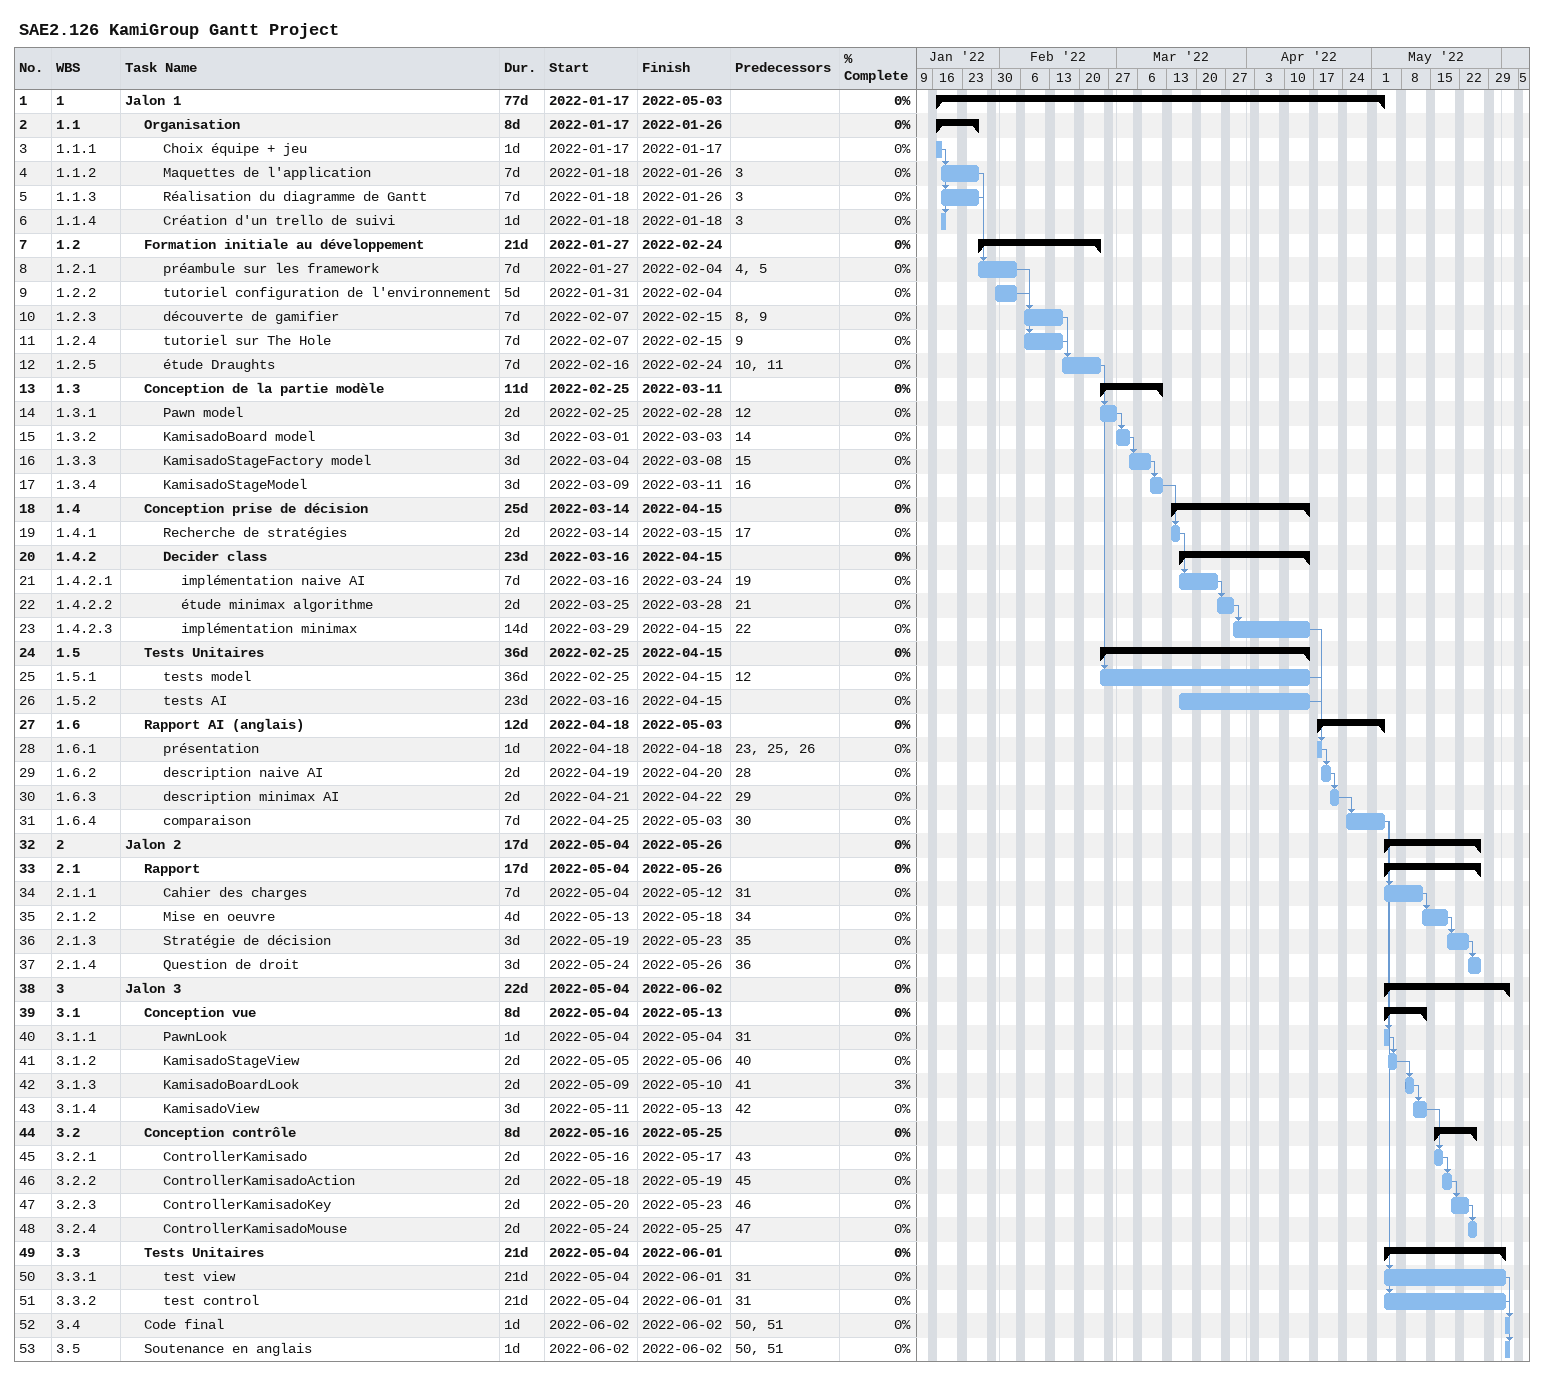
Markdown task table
SAE2.126 KamiGroup Gantt Project

| ID | WBS | Task | Duration | Start | Finish | Predecessors | % complete |
|---|---|---|---|---|---|---|---|
| 1 | 1 | **Jalon 1** | 77d | 2022-01-17 | 2022-05-03 |  | 0 |
| 2 | 1.1 | **Organisation** | 8d | 2022-01-17 | 2022-01-26 |  | 0 |
| 3 | 1.1.1 | Choix équipe + jeu | 1d | 2022-01-17 | 2022-01-17 |  | 0 |
| 4 | 1.1.2 | Maquettes de l'application | 7d | 2022-01-18 | 2022-01-26 | 3 | 0 |
| 5 | 1.1.3 | Réalisation du diagramme de Gantt | 7d | 2022-01-18 | 2022-01-26 | 3 | 0 |
| 6 | 1.1.4 | Création d'un trello de suivi | 1d | 2022-01-18 | 2022-01-18 | 3 | 0 |
| 7 | 1.2 | **Formation initiale au développement** | 21d | 2022-01-27 | 2022-02-24 |  | 0 |
| 8 | 1.2.1 | préambule sur les framework | 7d | 2022-01-27 | 2022-02-04 | 4, 5 | 0 |
| 9 | 1.2.2 | tutoriel configuration de l'environnement | 5d | 2022-01-31 | 2022-02-04 |  | 0 |
| 10 | 1.2.3 | découverte de gamifier | 7d | 2022-02-07 | 2022-02-15 | 8, 9 | 0 |
| 11 | 1.2.4 | tutoriel sur The Hole | 7d | 2022-02-07 | 2022-02-15 | 9 | 0 |
| 12 | 1.2.5 | étude Draughts | 7d | 2022-02-16 | 2022-02-24 | 10, 11 | 0 |
| 13 | 1.3 | **Conception de la partie modèle** | 11d | 2022-02-25 | 2022-03-11 |  | 0 |
| 14 | 1.3.1 | Pawn model | 2d | 2022-02-25 | 2022-02-28 | 12 | 0 |
| 15 | 1.3.2 | KamisadoBoard model | 3d | 2022-03-01 | 2022-03-03 | 14 | 0 |
| 16 | 1.3.3 | KamisadoStageFactory model | 3d | 2022-03-04 | 2022-03-08 | 15 | 0 |
| 17 | 1.3.4 | KamisadoStageModel | 3d | 2022-03-09 | 2022-03-11 | 16 | 0 |
| 18 | 1.4 | **Conception prise de décision** | 25d | 2022-03-14 | 2022-04-15 |  | 0 |
| 19 | 1.4.1 | Recherche de stratégies | 2d | 2022-03-14 | 2022-03-15 | 17 | 0 |
| 20 | 1.4.2 | **Decider class** | 23d | 2022-03-16 | 2022-04-15 |  | 0 |
| 21 | 1.4.2.1 | implémentation naive AI | 7d | 2022-03-16 | 2022-03-24 | 19 | 0 |
| 22 | 1.4.2.2 | étude minimax algorithme | 2d | 2022-03-25 | 2022-03-28 | 21 | 0 |
| 23 | 1.4.2.3 | implémentation minimax | 14d | 2022-03-29 | 2022-04-15 | 22 | 0 |
| 24 | 1.5 | **Tests Unitaires** | 36d | 2022-02-25 | 2022-04-15 |  | 0 |
| 25 | 1.5.1 | tests model | 36d | 2022-02-25 | 2022-04-15 | 12 | 0 |
| 26 | 1.5.2 | tests AI | 23d | 2022-03-16 | 2022-04-15 |  | 0 |
| 27 | 1.6 | **Rapport AI (anglais)** | 12d | 2022-04-18 | 2022-05-03 |  | 0 |
| 28 | 1.6.1 | présentation | 1d | 2022-04-18 | 2022-04-18 | 23, 25, 26 | 0 |
| 29 | 1.6.2 | description naive AI | 2d | 2022-04-19 | 2022-04-20 | 28 | 0 |
| 30 | 1.6.3 | description minimax AI | 2d | 2022-04-21 | 2022-04-22 | 29 | 0 |
| 31 | 1.6.4 | comparaison | 7d | 2022-04-25 | 2022-05-03 | 30 | 0 |
| 32 | 2 | **Jalon 2** | 17d | 2022-05-04 | 2022-05-26 |  | 0 |
| 33 | 2.1 | **Rapport** | 17d | 2022-05-04 | 2022-05-26 |  | 0 |
| 34 | 2.1.1 | Cahier des charges | 7d | 2022-05-04 | 2022-05-12 | 31 | 0 |
| 35 | 2.1.2 | Mise en oeuvre | 4d | 2022-05-13 | 2022-05-18 | 34 | 0 |
| 36 | 2.1.3 | Stratégie de décision | 3d | 2022-05-19 | 2022-05-23 | 35 | 0 |
| 37 | 2.1.4 | Question de droit | 3d | 2022-05-24 | 2022-05-26 | 36 | 0 |
| 38 | 3 | **Jalon 3** | 22d | 2022-05-04 | 2022-06-02 |  | 0 |
| 39 | 3.1 | **Conception vue** | 8d | 2022-05-04 | 2022-05-13 |  | 0 |
| 40 | 3.1.1 | PawnLook | 1d | 2022-05-04 | 2022-05-04 | 31 | 0 |
| 41 | 3.1.2 | KamisadoStageView | 2d | 2022-05-05 | 2022-05-06 | 40 | 0 |
| 42 | 3.1.3 | KamisadoBoardLook | 2d | 2022-05-09 | 2022-05-10 | 41 | 3 |
| 43 | 3.1.4 | KamisadoView | 3d | 2022-05-11 | 2022-05-13 | 42 | 0 |
| 44 | 3.2 | **Conception contrôle** | 8d | 2022-05-16 | 2022-05-25 |  | 0 |
| 45 | 3.2.1 | ControllerKamisado | 2d | 2022-05-16 | 2022-05-17 | 43 | 0 |
| 46 | 3.2.2 | ControllerKamisadoAction | 2d | 2022-05-18 | 2022-05-19 | 45 | 0 |
| 47 | 3.2.3 | ControllerKamisadoKey | 2d | 2022-05-20 | 2022-05-23 | 46 | 0 |
| 48 | 3.2.4 | ControllerKamisadoMouse | 2d | 2022-05-24 | 2022-05-25 | 47 | 0 |
| 49 | 3.3 | **Tests Unitaires** | 21d | 2022-05-04 | 2022-06-01 |  | 0 |
| 50 | 3.3.1 | test view | 21d | 2022-05-04 | 2022-06-01 | 31 | 0 |
| 51 | 3.3.2 | test control | 21d | 2022-05-04 | 2022-06-01 | 31 | 0 |
| 52 | 3.4 | Code final | 1d | 2022-06-02 | 2022-06-02 | 50, 51 | 0 |
| 53 | 3.5 | Soutenance en anglais | 1d | 2022-06-02 | 2022-06-02 | 50, 51 | 0 |
